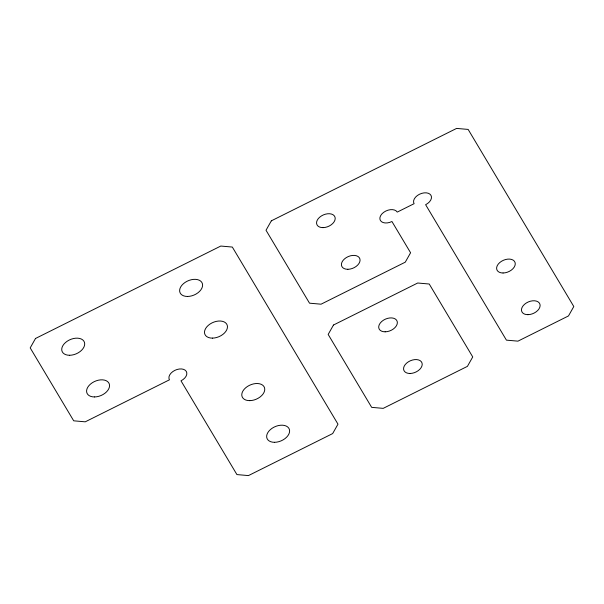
<?xml version="1.0" encoding="UTF-8"?>
<svg xmlns="http://www.w3.org/2000/svg" width="604" height="604" viewBox="0 0 604 604"><rect width="100%" height="100%" fill="white"/><g stroke="black" fill="none" stroke-linecap="round" stroke-linejoin="round"><path stroke-width="0.91" d="M35.515 338.474L30.2 347.889L73.703 420.814L85.24 421.826L169.452 379.81A9.43 6.04 -23.5 0 1 174.767 370.403A9.43 6.04 -23.5 0 1 186.296 371.407A9.43 6.04 -23.5 0 1 180.989 380.814L236.919 474.578L248.448 475.59L332.668 433.574L337.983 424.167L232.329 247.059L220.8 246.047L35.515 338.474M271.332 220.838L266.017 230.252L309.52 303.178L321.049 304.19L405.269 262.174L410.584 252.759L391.936 221.509A9.43 6.04 -23.5 0 1 380.407 220.498A9.43 6.04 -23.5 0 1 385.722 211.09A9.43 6.04 -23.5 0 1 397.251 212.095L414.095 203.691A9.43 6.04 -23.5 0 1 419.41 194.284A9.43 6.04 -23.5 0 1 430.939 195.288A9.43 6.04 -23.5 0 1 425.624 204.703L506.424 340.143L517.953 341.147L568.485 315.937L573.8 306.53L468.145 129.422L456.609 128.41L271.332 220.838M333.483 325.02L328.168 334.435L371.671 407.36L383.2 408.364L467.421 366.356L472.736 356.941L429.233 284.016L417.704 283.012L333.483 325.02M187.58 296.458A12.072 7.724 -23.5 0 0 202.355 283.518A12.072 7.724 -23.5 0 0 183.42 283.699A12.072 7.724 -23.5 0 0 187.58 296.458M249.731 400.641A12.072 7.724 -23.5 0 0 264.507 387.7A12.072 7.724 -23.5 0 0 245.571 387.881A12.072 7.724 -23.5 0 0 249.731 400.641M274.594 442.309A12.072 7.724 -23.5 0 0 289.369 429.369A12.072 7.724 -23.5 0 0 270.433 429.557A12.072 7.724 -23.5 0 0 274.594 442.309M212.442 338.127A12.072 7.724 -23.5 0 0 227.217 325.194A12.072 7.724 -23.5 0 0 208.282 325.375A12.072 7.724 -23.5 0 0 212.442 338.127M69.671 355.273A12.072 7.724 -23.5 0 0 84.447 342.332A12.072 7.724 -23.5 0 0 65.511 342.521A12.072 7.724 -23.5 0 0 69.671 355.273M94.534 396.949A12.072 7.724 -23.5 0 0 109.309 384.008A12.072 7.724 -23.5 0 0 90.374 384.189A12.072 7.724 -23.5 0 0 94.534 396.949M527.919 314.669A9.807 6.282 -23.5 0 0 539.916 304.152A9.807 6.282 -23.5 0 0 524.536 304.303A9.807 6.282 -23.5 0 0 527.919 314.669M503.056 272.993A9.807 6.282 -23.5 0 0 515.061 262.476A9.807 6.282 -23.5 0 0 499.674 262.627A9.807 6.282 -23.5 0 0 503.056 272.993M347.859 269.301A9.807 6.282 -23.5 0 0 359.863 258.791A9.807 6.282 -23.5 0 0 344.476 258.935A9.807 6.282 -23.5 0 0 347.859 269.301M322.997 227.632A9.807 6.282 -23.5 0 0 335.001 217.115A9.807 6.282 -23.5 0 0 319.614 217.266A9.807 6.282 -23.5 0 0 322.997 227.632M410.01 373.483A9.807 6.282 -23.5 0 0 422.015 362.974A9.807 6.282 -23.5 0 0 406.628 363.117A9.807 6.282 -23.5 0 0 410.01 373.483M385.148 331.815A9.807 6.282 -23.5 0 0 397.153 321.298A9.807 6.282 -23.5 0 0 381.766 321.449A9.807 6.282 -23.5 0 0 385.148 331.815"/></g></svg>
